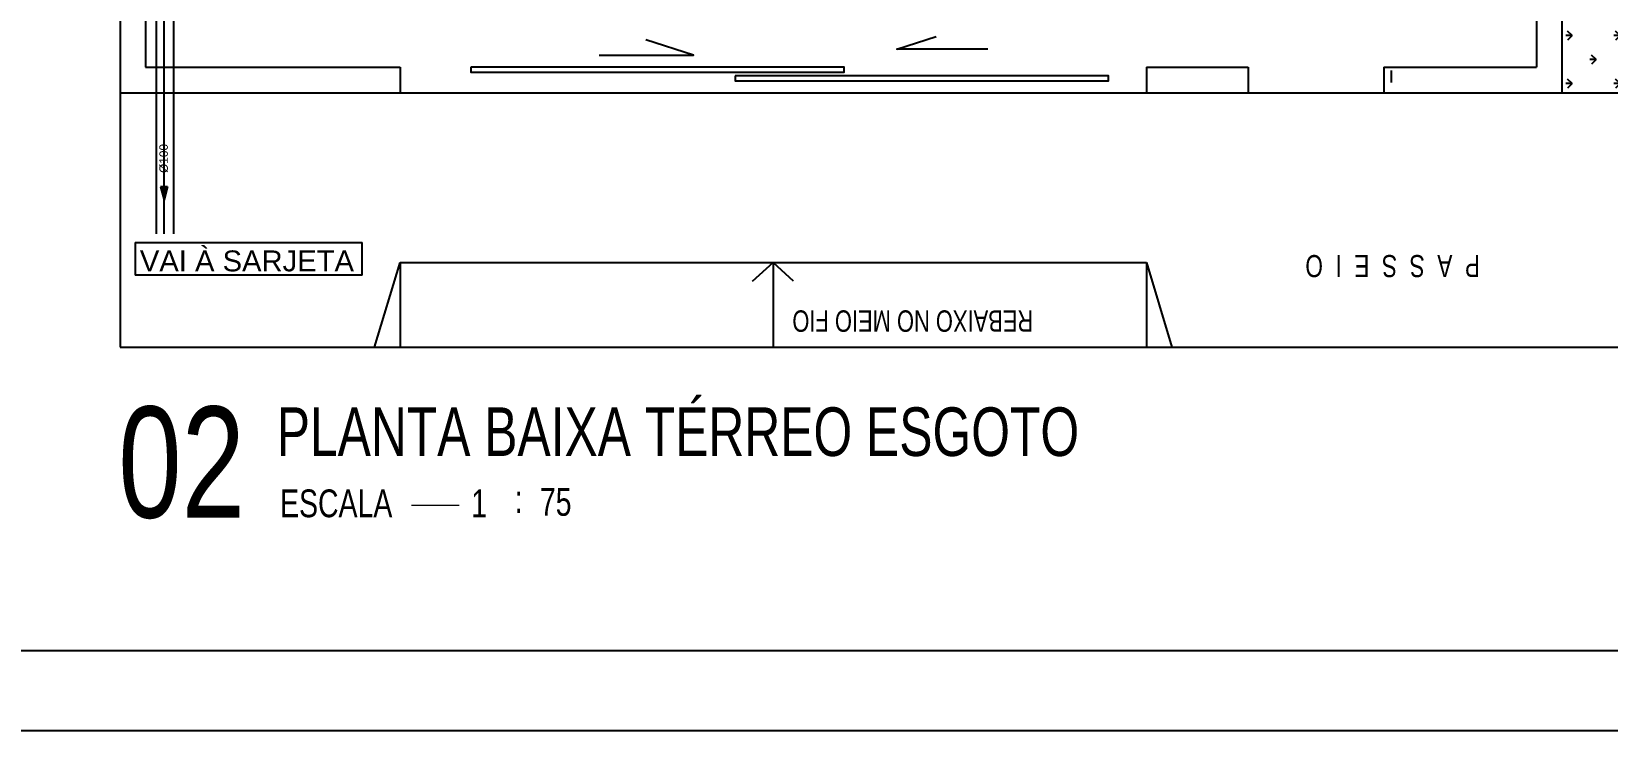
# Model space of a CAD drawing. Header units: millimetres. Extents: x 2502 to 4311, y 2007 to 3121.
# Drawn here: x 3188 to 3559.6, y 2007.4 to 2172.2 of the extents above; entities that cross this region are included whole.
import ezdxf
from ezdxf.enums import TextEntityAlignment as Align

# ---------------------------------------------------------------- set-up
doc = ezdxf.new("R2010")
doc.units = ezdxf.units.MM
doc.header["$LTSCALE"] = 20
doc.header["$MEASUREMENT"] = 0
doc.linetypes.add('CONTINU', pattern=[0])
doc.layers.get('0').update_dxf_attribs({"linetype": 'CONTINUOUS'})
for name, color, linetype in [('A-PEN-08', 8, 'CONTINUOUS'), ('A-PEN-M', 6, 'CONTINUOUS'), ('AF', 5, 'CONTINUOUS'), ('COTAS', 7, 'CONTINUOUS'), ('E-txt-g', 3, 'CONTINUOUS'), ('E-TXT-Y', 2, 'CONTINUOUS'), ('Esgoto', 5, 'CONTINUOUS'), ('Texto-Tubos', 7, 'CONTINUOUS'), ('TigreCad', 3, 'CONTINUOUS')]:
    doc.layers.add(name, color=color, linetype=linetype)
doc.layers.add('E-Txt-W', color=7, linetype='CONTINUOUS', lineweight=20)
doc.styles.add('CARIMBO_DADOS', font='arial.ttf', dxfattribs={"height": 0.1})
doc.styles.add('F2', font='swisscl.ttf')
doc.styles.add('REG60', font='romans.shx', dxfattribs={"width": 0.8, "height": 0.15})
doc.styles.add('REG80', font='romans.shx', dxfattribs={"width": 0.8, "height": 0.2})
doc.styles.add('TCTUBOS-TXT', font='arial.ttf')
pattern_1 = [(180, (33306.3336, -15184.039), (-5.65685425, -5.65685425), [1.5, -9.8137085]), (135, (33306.334, -15184.039), (-5.6568542, -5.6568542), [1.5, -6.5]), (225, (33306.334, -15184.039), (5.6568542, -5.6568542), [1.5, -6.5])]

# ---------------------------------------------------------------- blocks, each defined once
blk = doc.blocks.new('TXT-AMB75')
at = {"layer": 'E-txt-g', "style": 'REG80', "width": 0.8, "flags": 8}
blk.add_attdef('TXT', text='', height=0.2, dxfattribs=at).set_placement((0.005, 0.296), align=Align.CENTER)
at = {"layer": 'E-Txt-W', "style": 'REG60', "width": 0.8, "flags": 8}
blk.add_attdef('TXT', text='', height=0.15, dxfattribs=at).set_placement((0.005, 0.027), align=Align.CENTER)
blk = doc.blocks.new('IND_DES')
at = {"layer": 'E-Txt-W', "color": 7}
blk.add_line((0.0269, -0.2428), (0.1984, -0.2428), dxfattribs=at)
at = {"layer": 'E-txt-g', "color": 7, "style": 'F2'}
for s, p in [('ESCALA', (-0.4463, -0.2864)), ('1', (0.2426, -0.2864)), (':', (0.3988, -0.2706))]:
    blk.add_text(s, height=0.1, dxfattribs=at).set_placement(p)
blk.add_attdef('ESCALA', (0.4897, -0.2812), '', height=0.1, dxfattribs=at)
at = {"layer": 'E-Txt-W', "color": 6, "style": 'F2'}
blk.add_attdef('00', text='', height=0.4, dxfattribs=at).set_placement((-0.7083, -0.2881), align=Align.CENTER)
at = {"layer": 'E-TXT-Y', "color": 7, "style": 'F2'}
for tag, p in [('PROJETO', (-0.4563, 0.1829)), ('DESENHO', (-0.4582, -0.0658))]:
    blk.add_attdef(tag, p, '', height=0.175, dxfattribs=at)

msp = doc.modelspace()

# ---------------------------------------------------------------- hatches: boundary and pattern name
at = {"layer": 'A-PEN-08'}
h = msp.add_hatch(dxfattribs=at)
h.set_pattern_fill('GRASS', color=256, scale=8, angle=90, style=0)
h.set_pattern_definition(pattern_1)
h.paths.add_polyline_path([(3608.89, 2507.07), (3548.89, 2507.07), (3548.89, 2327.75), (3556.89, 2327.75), (3556.89, 2269.75), (3548.89, 2269.75), (3548.89, 2157.75), (3608.89, 2157.75)])
h.paths.add_polyline_path([(3593.77, 2326.14, -1), (3593.77, 2321.61, -1)], flags=16)
h.paths.add_polyline_path([(3556.89, 2327.75), (3548.89, 2327.75), (3548.89, 2321.75), (3550.89, 2321.75), (3550.89, 2275.75), (3548.89, 2275.75), (3548.89, 2269.75), (3556.89, 2269.75)], flags=16)
h.paths.add_polyline_path([(3580.25, 2322.05), (3580.25, 2343.04), (3572.9, 2343.04), (3572.9, 2322.05)], flags=24)
h.paths.add_polyline_path([(3587.62, 2316.8), (3587.62, 2348.29), (3579.05, 2348.29), (3579.05, 2316.8)], flags=24)
h.paths.add_polyline_path([(3561.4, 2155.68), (3561.4, 2165.6), (3551.28, 2165.6), (3551.28, 2155.68)], flags=9)
h.paths.add_polyline_path([(3561.39, 2214.28), (3561.39, 2227.21), (3551.27, 2227.21), (3551.27, 2214.28)], flags=24)
h.paths.add_polyline_path([(3561.4, 2275.68), (3561.4, 2285.6), (3551.28, 2285.6), (3551.28, 2275.68)], flags=24)
h.paths.add_polyline_path([(3561.39, 2301.22), (3561.39, 2314.15), (3551.27, 2314.15), (3551.27, 2301.22)], flags=24)
h.paths.add_polyline_path([(3561.39, 2331.68), (3561.39, 2341.6), (3551.27, 2341.6), (3551.27, 2331.68)], flags=24)
h.paths.add_polyline_path([(3561.39, 2341.68), (3561.39, 2351.6), (3551.27, 2351.6), (3551.27, 2341.68)], flags=24)
h.paths.add_polyline_path([(3561.39, 2351.68), (3561.39, 2361.6), (3551.27, 2361.6), (3551.27, 2351.68)], flags=24)
h.paths.add_polyline_path([(3561.39, 2361.68), (3561.39, 2371.6), (3551.27, 2371.6), (3551.27, 2361.68)], flags=24)
h.paths.add_polyline_path([(3561.39, 2371.68), (3561.39, 2381.6), (3551.27, 2381.6), (3551.27, 2371.68)], flags=24)
h.paths.add_polyline_path([(3561.39, 2381.68), (3561.39, 2391.6), (3551.27, 2391.6), (3551.27, 2381.68)], flags=24)
h.paths.add_polyline_path([(3561.39, 2391.68), (3561.39, 2401.6), (3551.27, 2401.6), (3551.27, 2391.68)], flags=24)
h.paths.add_polyline_path([(3561.39, 2401.68), (3561.39, 2411.6), (3551.27, 2411.6), (3551.27, 2401.68)], flags=24)
h.paths.add_polyline_path([(3561.39, 2411.68), (3561.39, 2421.6), (3551.27, 2421.6), (3551.27, 2411.68)], flags=24)
h.paths.add_polyline_path([(3561.39, 2421.68), (3561.39, 2431.6), (3551.27, 2431.6), (3551.27, 2421.68)], flags=24)
h.paths.add_polyline_path([(3561.39, 2431.68), (3561.39, 2441.6), (3551.27, 2441.6), (3551.27, 2431.68)], flags=24)
h.paths.add_polyline_path([(3561.39, 2441.68), (3561.39, 2451.6), (3551.27, 2451.6), (3551.27, 2441.68)], flags=24)
h.paths.add_polyline_path([(3561.39, 2451.68), (3561.39, 2461.6), (3551.27, 2461.6), (3551.27, 2451.68)], flags=24)
h.paths.add_polyline_path([(3561.4, 2459.68), (3561.4, 2469.6), (3551.28, 2469.6), (3551.28, 2459.68)], flags=24)
h.paths.add_polyline_path([(3585.42, 2216.15), (3572.49, 2216.15), (3572.49, 2206.03), (3585.42, 2206.03)], flags=24)
h.paths.add_polyline_path([(3603.06, 2325.22), (3603.06, 2342.78), (3596.61, 2342.78), (3596.61, 2325.22)], flags=24)
h.paths.add_polyline_path([(3593.69, 2329.34), (3593.69, 2342.77), (3586.32, 2342.77), (3586.32, 2329.34)], flags=24)
h = msp.add_hatch(dxfattribs=at)
h.set_pattern_fill('GRASS', color=256, scale=8, angle=90, style=0)
h.set_pattern_definition(pattern_1)
h.paths.add_polyline_path([(3608.89, 2507.07), (3548.89, 2507.07), (3548.89, 2327.75), (3556.89, 2327.75), (3556.89, 2269.75), (3548.89, 2269.75), (3548.89, 2157.75), (3608.89, 2157.75)])
h.paths.add_polyline_path([(3593.77, 2326.14, -1), (3593.77, 2321.61, -1)], flags=16)
h.paths.add_polyline_path([(3556.89, 2327.75), (3548.89, 2327.75), (3548.89, 2321.75), (3550.89, 2321.75), (3550.89, 2275.75), (3548.89, 2275.75), (3548.89, 2269.75), (3556.89, 2269.75)], flags=16)
h.paths.add_polyline_path([(3580.25, 2322.05), (3580.25, 2343.04), (3572.9, 2343.04), (3572.9, 2322.05)], flags=24)
h.paths.add_polyline_path([(3587.62, 2316.8), (3587.62, 2348.29), (3579.05, 2348.29), (3579.05, 2316.8)], flags=24)
h.paths.add_polyline_path([(3561.4, 2155.68), (3561.4, 2165.6), (3551.28, 2165.6), (3551.28, 2155.68)], flags=9)
h.paths.add_polyline_path([(3561.39, 2214.28), (3561.39, 2227.21), (3551.27, 2227.21), (3551.27, 2214.28)], flags=24)
h.paths.add_polyline_path([(3561.4, 2275.68), (3561.4, 2285.6), (3551.28, 2285.6), (3551.28, 2275.68)], flags=24)
h.paths.add_polyline_path([(3561.39, 2301.22), (3561.39, 2314.15), (3551.27, 2314.15), (3551.27, 2301.22)], flags=24)
h.paths.add_polyline_path([(3561.39, 2331.68), (3561.39, 2341.6), (3551.27, 2341.6), (3551.27, 2331.68)], flags=24)
h.paths.add_polyline_path([(3561.39, 2341.68), (3561.39, 2351.6), (3551.27, 2351.6), (3551.27, 2341.68)], flags=24)
h.paths.add_polyline_path([(3561.39, 2351.68), (3561.39, 2361.6), (3551.27, 2361.6), (3551.27, 2351.68)], flags=24)
h.paths.add_polyline_path([(3561.39, 2361.68), (3561.39, 2371.6), (3551.27, 2371.6), (3551.27, 2361.68)], flags=24)
h.paths.add_polyline_path([(3561.39, 2371.68), (3561.39, 2381.6), (3551.27, 2381.6), (3551.27, 2371.68)], flags=24)
h.paths.add_polyline_path([(3561.39, 2381.68), (3561.39, 2391.6), (3551.27, 2391.6), (3551.27, 2381.68)], flags=24)
h.paths.add_polyline_path([(3561.39, 2391.68), (3561.39, 2401.6), (3551.27, 2401.6), (3551.27, 2391.68)], flags=24)
h.paths.add_polyline_path([(3561.39, 2401.68), (3561.39, 2411.6), (3551.27, 2411.6), (3551.27, 2401.68)], flags=24)
h.paths.add_polyline_path([(3561.39, 2411.68), (3561.39, 2421.6), (3551.27, 2421.6), (3551.27, 2411.68)], flags=24)
h.paths.add_polyline_path([(3561.39, 2421.68), (3561.39, 2431.6), (3551.27, 2431.6), (3551.27, 2421.68)], flags=24)
h.paths.add_polyline_path([(3561.39, 2431.68), (3561.39, 2441.6), (3551.27, 2441.6), (3551.27, 2431.68)], flags=24)
h.paths.add_polyline_path([(3561.39, 2441.68), (3561.39, 2451.6), (3551.27, 2451.6), (3551.27, 2441.68)], flags=24)
h.paths.add_polyline_path([(3561.39, 2451.68), (3561.39, 2461.6), (3551.27, 2461.6), (3551.27, 2451.68)], flags=24)
h.paths.add_polyline_path([(3561.4, 2459.68), (3561.4, 2469.6), (3551.28, 2469.6), (3551.28, 2459.68)], flags=24)
h.paths.add_polyline_path([(3585.42, 2216.15), (3572.49, 2216.15), (3572.49, 2206.03), (3585.42, 2206.03)], flags=24)
h.paths.add_polyline_path([(3603.06, 2325.22), (3603.06, 2342.78), (3596.61, 2342.78), (3596.61, 2325.22)], flags=24)
h.paths.add_polyline_path([(3593.69, 2329.34), (3593.69, 2342.77), (3586.32, 2342.77), (3586.32, 2329.34)], flags=24)
at = {"layer": 'AF'}
h = msp.add_hatch(color=256, dxfattribs=at)
h.paths.add_polyline_path([(3219.26, 2132.44), (3219.23, 2135.59), (3218.44, 2135.58)])
h.paths.add_polyline_path([(3219.26, 2132.44), (3220.03, 2135.6), (3219.23, 2135.59)])
h = msp.add_hatch(color=256, dxfattribs=at)
h.paths.add_polyline_path([(3219.26, 2132.44), (3219.23, 2135.59), (3218.44, 2135.58)])
h.paths.add_polyline_path([(3219.26, 2132.44), (3220.03, 2135.6), (3219.23, 2135.59)])

# ---------------------------------------------------------------- linework, layer by layer
at = {"color": 2, "linetype": 'Continuous'}
msp.add_lwpolyline([(2502.06, 2007.44), (4311.08, 2007.44), (4311.08, 3121.19), (2502.06, 3121.19)], close=True, dxfattribs=at)
at = {"color": 1, "linetype": 'Continuous'}
msp.add_lwpolyline([(2548.94, 3102.44), (4292.33, 3102.44), (4292.33, 2026.19), (2548.94, 2026.19)], close=True, dxfattribs=at)
at = {"layer": 'A-PEN-08', "linetype": 'Continuous', "ltscale": 0.35}
for p, q in [((3208.89, 2957.75), (3208.89, 2157.75)), ((3208.89, 2957.75), (3208.89, 2157.75)), ((3548.89, 2522.95), (3548.89, 2157.75)), ((3548.89, 2522.95), (3548.89, 2157.75)), ((3214.89, 2461.75), (3214.89, 2163.75)), ((3214.89, 2461.75), (3214.89, 2163.75)), ((3542.89, 2277.75), (3542.89, 2163.75)), ((3542.89, 2277.75), (3542.89, 2163.75)), ((3214.89, 2163.75), (3274.89, 2163.75)), ((3214.89, 2163.75), (3274.89, 2163.75)), ((3274.89, 2163.75), (3274.89, 2157.75)), ((3274.89, 2163.75), (3274.89, 2157.75)), ((3450.89, 2163.75), (3474.89, 2163.75)), ((3450.89, 2163.75), (3450.89, 2157.75)), ((3450.89, 2163.75), (3474.89, 2163.75)), ((3450.89, 2163.75), (3450.89, 2157.75)), ((3474.89, 2163.75), (3474.89, 2157.75)), ((3474.89, 2163.75), (3474.89, 2157.75)), ((3506.89, 2163.75), (3542.89, 2163.75)), ((3506.89, 2163.75), (3506.89, 2157.75)), ((3506.89, 2163.75), (3542.89, 2163.75)), ((3506.89, 2163.75), (3506.89, 2157.75)), ((3208.89, 2157.75), (3274.89, 2157.75)), ((3208.89, 2157.75), (3208.89, 2097.75)), ((3208.89, 2157.75), (3274.89, 2157.75)), ((3208.89, 2157.75), (3208.89, 2097.75)), ((3450.89, 2157.75), (3474.89, 2157.75)), ((3450.89, 2157.75), (3474.89, 2157.75)), ((3506.89, 2157.75), (3548.89, 2157.75)), ((3506.89, 2157.75), (3548.89, 2157.75)), ((3548.89, 2157.75), (3608.89, 2157.75)), ((3548.89, 2157.75), (3608.89, 2157.75)), ((3274.89, 2117.75), (3450.89, 2117.75)), ((3274.89, 2117.75), (3450.89, 2117.75)), ((3208.89, 2097.75), (3608.89, 2097.75)), ((3208.89, 2097.75), (3608.89, 2097.75))]:
    msp.add_line(p, q, dxfattribs=at)
at = {"layer": 'A-PEN-08', "linetype": 'CONTINU'}
for p, q in [((3274.89, 2157.75), (3450.89, 2157.75)), ((3274.89, 2157.75), (3450.89, 2157.75)), ((3474.12, 2157.75), (3506.89, 2157.75)), ((3474.12, 2157.75), (3506.89, 2157.75)), ((3268.89, 2097.75), (3274.89, 2117.75)), ((3268.89, 2097.75), (3274.89, 2117.75)), ((3274.89, 2117.75), (3274.89, 2097.75)), ((3274.89, 2117.75), (3274.89, 2097.75)), ((3362.89, 2117.75), (3357.97, 2113.27)), ((3362.89, 2117.75), (3357.97, 2113.27)), ((3362.89, 2117.75), (3362.89, 2097.75)), ((3362.89, 2117.75), (3367.62, 2113.41)), ((3362.89, 2117.75), (3362.89, 2097.75)), ((3362.89, 2117.75), (3367.62, 2113.41)), ((3450.89, 2117.75), (3450.89, 2097.75)), ((3450.89, 2117.75), (3456.89, 2097.75)), ((3450.89, 2117.75), (3450.89, 2097.75)), ((3450.89, 2117.75), (3456.89, 2097.75))]:
    msp.add_line(p, q, dxfattribs=at)
at = {"layer": 'A-PEN-08', "linetype": 'CONTINU', "flags": 128}
for points in [[(3413.54, 2168.04), (3392.04, 2168.04), (3401.32, 2170.98)], [(3413.54, 2168.04), (3392.04, 2168.04), (3401.32, 2170.98)], [(3321.87, 2166.57), (3344.11, 2166.57), (3332.87, 2170.24)], [(3321.87, 2166.57), (3344.11, 2166.57), (3332.87, 2170.24)]]:
    msp.add_lwpolyline(points, dxfattribs=at)
at = {"layer": 'A-PEN-08', "linetype": 'CONTINU'}
for points in [[(3291.6, 2163.75), (3291.6, 2162.55), (3379.6, 2162.55), (3379.6, 2163.75)], [(3291.6, 2163.75), (3291.6, 2162.55), (3379.6, 2162.55), (3379.6, 2163.75)], [(3353.95, 2161.73), (3353.95, 2160.53), (3441.95, 2160.53), (3441.95, 2161.73)], [(3353.95, 2161.73), (3353.95, 2160.53), (3441.95, 2160.53), (3441.95, 2161.73)]]:
    msp.add_lwpolyline(points, close=True, dxfattribs=at)
at = {"layer": 'A-PEN-M', "color": 230}
for p, q in [((3212.45, 2122.43), (3265.94, 2122.43)), ((3212.45, 2122.43), (3212.45, 2114.76)), ((3212.45, 2122.43), (3265.94, 2122.43)), ((3212.45, 2122.43), (3212.45, 2114.76)), ((3265.94, 2114.76), (3265.94, 2122.43)), ((3265.94, 2114.76), (3265.94, 2122.43)), ((3265.94, 2114.76), (3212.45, 2114.76)), ((3265.94, 2114.76), (3212.45, 2114.76))]:
    msp.add_line(p, q, dxfattribs=at)
at = {"layer": 'AF'}
for p, q in [((3220.03, 2135.6), (3218.43, 2135.58)), ((3220.03, 2135.6), (3218.43, 2135.58)), ((3218.44, 2135.58), (3219.26, 2132.44)), ((3218.44, 2135.58), (3219.26, 2132.44)), ((3220.03, 2135.6), (3219.26, 2132.44)), ((3220.03, 2135.6), (3219.26, 2132.44))]:
    msp.add_line(p, q, dxfattribs=at)
at = {"layer": 'COTAS', "color": 4, "linetype": 'Continuous'}
msp.add_line((3508.59, 2162.95), (3508.59, 2160.15), dxfattribs=at)
msp.add_line((3508.59, 2162.95), (3508.59, 2160.15), dxfattribs=at)
at = {"layer": 'Esgoto'}
msp.add_line((3219.26, 2124.5), (3219.26, 2608.31), dxfattribs=at)
msp.add_line((3219.26, 2124.5), (3219.26, 2608.31), dxfattribs=at)
at = {"layer": 'TigreCad'}
for p, q in [((3217.42, 2608.28), (3217.42, 2124.5)), ((3217.42, 2608.28), (3217.42, 2124.5)), ((3221.48, 2608.28), (3221.48, 2124.5)), ((3221.48, 2608.28), (3221.48, 2124.5))]:
    msp.add_line(p, q, dxfattribs=at)

# ---------------------------------------------------------------- block references
at = {"layer": 'A-PEN-08'}
ref = msp.add_blockref('TXT-AMB75', (3507.6, 2127.71), dxfattribs=dict(at, xscale=29.16, yscale=29.16, zscale=29.16, rotation=180))
ref.add_attrib('TXT', 'P  A  S  S  E  I  O', dxfattribs={"layer": 'E-txt-g', "color": 2, "height": 5.2, "rotation": 180, "style": 'F2'}).set_placement((3508.97, 2119.49), align=Align.CENTER)
ref = msp.add_blockref('TXT-AMB75', (3507.6, 2127.71), dxfattribs=dict(at, xscale=29.16, yscale=29.16, zscale=29.16, rotation=180))
ref.add_attrib('TXT', 'P  A  S  S  E  I  O', dxfattribs={"layer": 'E-txt-g', "color": 2, "height": 5.2, "rotation": 180, "style": 'F2'}).set_placement((3508.97, 2119.49), align=Align.CENTER)
ref = msp.add_blockref('IND_DES', (3275.82, 2076.44), dxfattribs=dict(at, xscale=65.44960527631709, yscale=65.44960527631709, zscale=65.44960527631709))
ref.add_attrib('00', '02', dxfattribs={"layer": 'E-Txt-W', "height": 26.18, "style": 'F2'}).set_placement((3223.39, 2057.59), align=Align.CENTER)
ref.add_attrib('DESENHO', 'PLANTA BAIXA TÉRREO ESGOTO', (3245.83, 2072.13), dxfattribs={"layer": 'E-TXT-Y', "color": 2, "height": 11.4537, "style": 'F2'})
ref.add_attrib('ESCALA', '75', (3307.87, 2058.04), dxfattribs={"layer": 'E-txt-g', "color": 7, "height": 6.545, "style": 'F2'})
ref = msp.add_blockref('IND_DES', (3275.82, 2076.44), dxfattribs=dict(at, xscale=65.44960527631709, yscale=65.44960527631709, zscale=65.44960527631709))
ref.add_attrib('00', '02', dxfattribs={"layer": 'E-Txt-W', "height": 26.18, "style": 'F2'}).set_placement((3223.39, 2057.59), align=Align.CENTER)
ref.add_attrib('DESENHO', 'PLANTA BAIXA TÉRREO ESGOTO', (3245.83, 2072.13), dxfattribs={"layer": 'E-TXT-Y', "color": 2, "height": 11.4537, "style": 'F2'})
ref.add_attrib('ESCALA', '75', (3307.87, 2058.04), dxfattribs={"layer": 'E-txt-g', "color": 7, "height": 6.545, "style": 'F2'})

# ---------------------------------------------------------------- texts
at = {"layer": 'A-PEN-08', "linetype": 'Continuous', "style": 'F2'}
msp.add_text('REBAIXO NO MEIO FIO', height=5.0355, rotation=180, dxfattribs=at).set_placement((3424.2, 2101.41), align=Align.TOP_LEFT)
msp.add_text('REBAIXO NO MEIO FIO', height=5.0355, rotation=180, dxfattribs=at).set_placement((3424.2, 2101.41), align=Align.TOP_LEFT)
at = {"layer": 'A-PEN-M', "color": 230, "style": 'CARIMBO_DADOS'}
msp.add_text('VAI À SARJETA', height=4.928, rotation=0, dxfattribs=at).set_placement((3238.79, 2115.64), align=Align.CENTER)
msp.add_text('VAI À SARJETA', height=4.928, rotation=0, dxfattribs=at).set_placement((3238.79, 2115.64), align=Align.CENTER)
at = {"layer": 'Texto-Tubos', "style": 'TCTUBOS-TXT'}
msp.add_text('%%C100', height=2, rotation=90, dxfattribs=at).set_placement((3220.14, 2142.25), align=Align.CENTER)
msp.add_text('%%C100', height=2, rotation=90, dxfattribs=at).set_placement((3220.14, 2142.25), align=Align.CENTER)

doc.saveas('drawing.dxf')
